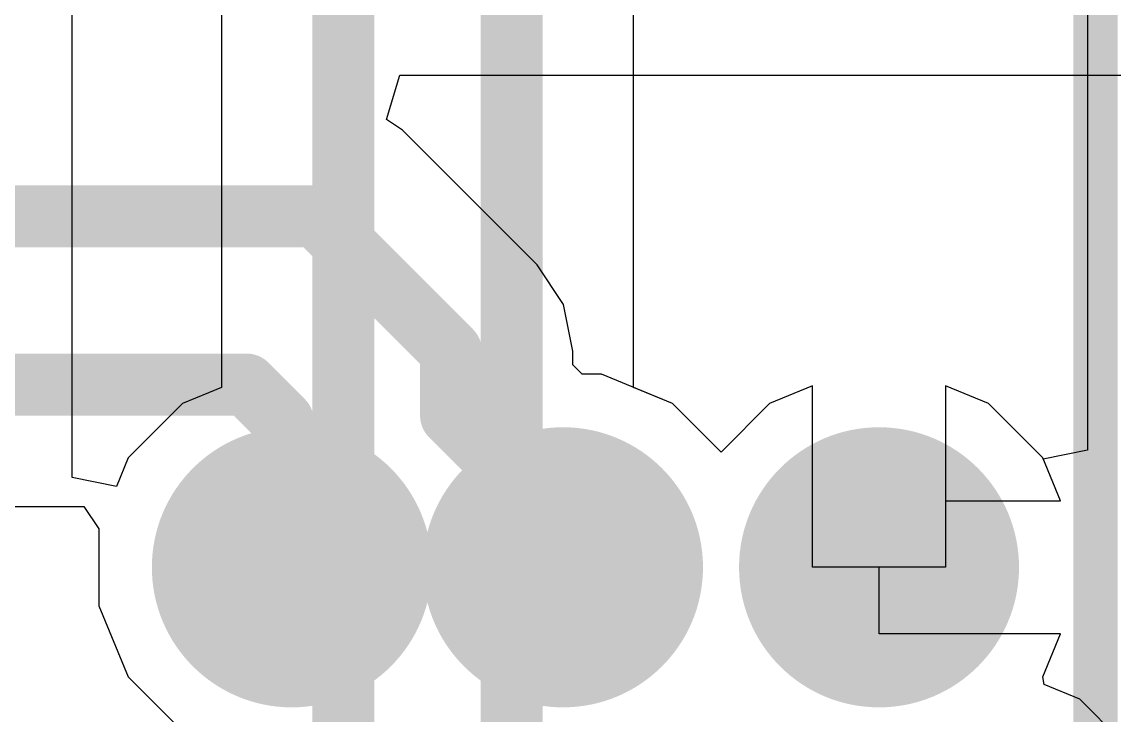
# Model space of a CAD drawing. Header units: inches. Extents: x -18 to 237, y -41 to 211.
# Drawn here: x 41.45 to 44.583, y 58.507 to 60.495 of the extents above; entities that cross this region are included whole.
import ezdxf

# ---------------------------------------------------------------- set-up
doc = ezdxf.new("R2010")
doc.units = ezdxf.units.IN
for name, color, linetype in [('Bottom Layer', 5, 'Continuous'), ('Bottom Solder', 6, 'Continuous'), ('Drill Drawing', 1, 'Continuous'), ('Top Layer', 1, 'Continuous'), ('Top Overlay', 2, 'Continuous'), ('Top Solder', 216, 'Continuous'), ('Via Holes', 16, 'Continuous')]:
    doc.layers.add(name, color=color, linetype=linetype)

# ---------------------------------------------------------------- blocks, each defined once
blk = doc.blocks.new('91304_99_052R2_105')
at = {"layer": 'Top Overlay'}
blk.add_lwpolyline([(-15.0114, -1.6256, 0.127, 0.127, 0), (-15.0114, 4.5974, 0.127, 0.127, 0)], format="xyseb", dxfattribs=at)

msp = doc.modelspace()

# ---------------------------------------------------------------- hatches: boundary and pattern name
at = {"layer": 'Bottom Layer'}
h = msp.add_hatch(color=5, dxfattribs=at)
edge = h.paths.add_edge_path()
edge.add_arc((42.2244, 58.931), 0.3, 0, 360)
h = msp.add_hatch(color=5, dxfattribs=at)
edge = h.paths.add_edge_path()
edge.add_arc((43.0022, 58.931), 0.3, 0, 360)
h = msp.add_hatch(color=5, dxfattribs=at)
edge = h.paths.add_edge_path()
edge.add_arc((43.9088, 58.931), 0.3, 0, 360)
at = {"layer": 'Bottom Solder'}
h = msp.add_hatch(color=6, dxfattribs=at)
edge = h.paths.add_edge_path()
edge.add_arc((42.2244, 58.931), 0.4016, 0, 360)
h = msp.add_hatch(color=6, dxfattribs=at)
edge = h.paths.add_edge_path()
edge.add_arc((43.0022, 58.931), 0.4016, 0, 360)
h = msp.add_hatch(color=6, dxfattribs=at)
edge = h.paths.add_edge_path()
edge.add_arc((43.9088, 58.931), 0.4016, 0, 360)
at = {"layer": 'Top Layer'}
h = msp.add_hatch(color=1, dxfattribs=at)
edge = h.paths.add_edge_path()
edge.add_arc((42.2244, 58.931), 0.3, 0, 360)
h = msp.add_hatch(color=1, dxfattribs=at)
edge = h.paths.add_edge_path()
edge.add_arc((43.0022, 58.931), 0.3, 0, 360)
h = msp.add_hatch(color=1, dxfattribs=at)
edge = h.paths.add_edge_path()
edge.add_arc((43.9088, 58.931), 0.3, 0, 360)
at = {"layer": 'Top Solder'}
h = msp.add_hatch(color=216, dxfattribs=at)
edge = h.paths.add_edge_path()
edge.add_arc((42.2244, 58.931), 0.4016, 0, 360)
h = msp.add_hatch(color=216, dxfattribs=at)
edge = h.paths.add_edge_path()
edge.add_arc((43.0022, 58.931), 0.4016, 0, 360)
h = msp.add_hatch(color=216, dxfattribs=at)
edge = h.paths.add_edge_path()
edge.add_arc((43.9088, 58.931), 0.4016, 0, 360)
at = {"layer": 'Via Holes'}
h = msp.add_hatch(color=7, dxfattribs=at)
edge = h.paths.add_edge_path()
edge.add_arc((42.2244, 58.931), 0.15, 0, 360)
h = msp.add_hatch(color=7, dxfattribs=at)
edge = h.paths.add_edge_path()
edge.add_arc((43.0022, 58.931), 0.15, 0, 360)
h = msp.add_hatch(color=7, dxfattribs=at)
edge = h.paths.add_edge_path()
edge.add_arc((43.9088, 58.931), 0.15, 0, 360)

# ---------------------------------------------------------------- linework, layer by layer
at = {"layer": 'Bottom Layer'}
for p, q in [((42.4959, 60.2153), (42.5344, 60.3423)), ((42.5344, 60.3423), (48.5384, 60.3423)), ((42.5415, 60.1849), (42.4959, 60.2153)), ((42.9283, 59.798), (42.5415, 60.1849)), ((43.0041, 59.6846), (42.9283, 59.798)), ((43.0307, 59.5508), (43.0041, 59.6846)), ((43.0307, 59.5112), (43.0307, 59.5508)), ((43.0569, 59.485), (43.0307, 59.5112)), ((43.1124, 59.485), (43.0569, 59.485)), ((43.316, 59.4007), (43.1124, 59.485)), ((43.7183, 59.4517), (43.5949, 59.4007)), ((43.7183, 58.931), (43.7183, 59.4517)), ((44.2226, 59.4007), (44.0993, 59.4517)), ((44.0993, 59.4517), (44.0993, 59.1215)), ((43.4555, 59.2612), (43.316, 59.4007)), ((43.5949, 59.4007), (43.4555, 59.2612)), ((44.3784, 59.2448), (44.2226, 59.4007)), ((44.4295, 59.1215), (44.3784, 59.2448)), ((38.3061, 59.1055), (41.6275, 59.1055)), ((41.6275, 59.1055), (41.6704, 59.0412)), ((44.0993, 59.1215), (44.4295, 59.1215)), ((41.6704, 59.0412), (41.6704, 58.8208)), ((43.9088, 58.931), (43.7183, 58.931)), ((43.9088, 58.7405), (43.9088, 58.931)), ((41.6704, 58.8208), (41.7548, 58.6172)), ((44.4295, 58.7405), (43.9088, 58.7405)), ((44.3784, 58.6172), (44.4295, 58.7405)), ((41.7548, 58.6172), (41.9106, 58.4613)), ((44.3828, 58.5949), (44.3784, 58.6172)), ((44.4844, 58.5529), (44.3828, 58.5949)), ((44.6403, 58.397), (44.4844, 58.5529))]:
    msp.add_line(p, q, dxfattribs=at)
for points in [[(37.9614, 59.9377, 0.1778, 0.1778, 0), (42.2942, 59.9377, 0.1778, 0.1778, 0)], [(42.2942, 59.9377, 0.1778, 0.1778, 0), (42.6811, 59.5508, 0.1778, 0.1778, 0)], [(42.6811, 59.3664, 0.1778, 0.1778, 0), (42.6811, 59.5508, 0.1778, 0.1778, 0)], [(38.1613, 59.4551, 0.1778, 0.1778, 0), (42.0943, 59.4551, 0.1778, 0.1778, 0)], [(42.0943, 59.4551, 0.1778, 0.1778, 0), (42.1985, 59.3509, 0.1778, 0.1778, 0)], [(42.6811, 59.3664, 0.1778, 0.1778, 0), (43.0022, 59.0452, 0.1778, 0.1778, 0)], [(42.1985, 58.9569, 0.1778, 0.1778, 0), (42.1985, 59.3509, 0.1778, 0.1778, 0)], [(43.0022, 58.931, 0.1778, 0.1778, 0), (43.0022, 59.0452, 0.1778, 0.1778, 0)], [(42.1985, 58.9569, 0.1778, 0.1778, 0), (42.2244, 58.931, 0.1778, 0.1778, 0)], [(42.2244, 58.8168, 0.1778, 0.1778, 0), (42.2244, 58.931, 0.1778, 0.1778, 0)], [(43.0022, 58.8168, 0.1778, 0.1778, 0), (43.0022, 58.931, 0.1778, 0.1778, 0)], [(42.2244, 58.8168, 0.1778, 0.1778, 0), (42.372, 58.6692, 0.1778, 0.1778, 0)], [(42.8546, 58.6692, 0.1778, 0.1778, 0), (43.0022, 58.8168, 0.1778, 0.1778, 0)], [(42.372, 58.1644, 0.1778, 0.1778, 0), (42.372, 58.6692, 0.1778, 0.1778, 0)], [(42.8546, 58.3643, 0.1778, 0.1778, 0), (42.8546, 58.6692, 0.1778, 0.1778, 0)]]:
    msp.add_lwpolyline(points, format="xyseb", dxfattribs=at)
for points in [[(42.2498, 59.9377, 0.0889, 0.0889, 1), (42.3387, 59.9377, 0.0889, 0.0889, 1)], [(42.2498, 59.9377, 0.0889, 0.0889, 1), (42.3387, 59.9377, 0.0889, 0.0889, 1)], [(42.6366, 59.5508, 0.0889, 0.0889, 1), (42.7255, 59.5508, 0.0889, 0.0889, 1)], [(42.6366, 59.5508, 0.0889, 0.0889, 1), (42.7255, 59.5508, 0.0889, 0.0889, 1)], [(42.0499, 59.4551, 0.0889, 0.0889, 1), (42.1388, 59.4551, 0.0889, 0.0889, 1)], [(42.0499, 59.4551, 0.0889, 0.0889, 1), (42.1388, 59.4551, 0.0889, 0.0889, 1)], [(42.6366, 59.3664, 0.0889, 0.0889, 1), (42.7255, 59.3664, 0.0889, 0.0889, 1)], [(42.6366, 59.3664, 0.0889, 0.0889, 1), (42.7255, 59.3664, 0.0889, 0.0889, 1)], [(42.154, 59.3509, 0.0889, 0.0889, 1), (42.2429, 59.3509, 0.0889, 0.0889, 1)], [(42.154, 59.3509, 0.0889, 0.0889, 1), (42.2429, 59.3509, 0.0889, 0.0889, 1)], [(42.9578, 59.0452, 0.0889, 0.0889, 1), (43.0467, 59.0452, 0.0889, 0.0889, 1)], [(42.9578, 59.0452, 0.0889, 0.0889, 1), (43.0467, 59.0452, 0.0889, 0.0889, 1)], [(42.154, 58.9569, 0.0889, 0.0889, 1), (42.2429, 58.9569, 0.0889, 0.0889, 1)], [(42.154, 58.9569, 0.0889, 0.0889, 1), (42.2429, 58.9569, 0.0889, 0.0889, 1)], [(42.18, 58.931, 0.0889, 0.0889, 1), (42.2689, 58.931, 0.0889, 0.0889, 1)], [(42.18, 58.931, 0.0889, 0.0889, 1), (42.2689, 58.931, 0.0889, 0.0889, 1)], [(42.9578, 58.931, 0.0889, 0.0889, 1), (43.0467, 58.931, 0.0889, 0.0889, 1)], [(42.9578, 58.931, 0.0889, 0.0889, 1), (43.0467, 58.931, 0.0889, 0.0889, 1)], [(42.18, 58.8168, 0.0889, 0.0889, 1), (42.2689, 58.8168, 0.0889, 0.0889, 1)], [(42.18, 58.8168, 0.0889, 0.0889, 1), (42.2689, 58.8168, 0.0889, 0.0889, 1)], [(42.9578, 58.8168, 0.0889, 0.0889, 1), (43.0467, 58.8168, 0.0889, 0.0889, 1)], [(42.9578, 58.8168, 0.0889, 0.0889, 1), (43.0467, 58.8168, 0.0889, 0.0889, 1)], [(42.3276, 58.6692, 0.0889, 0.0889, 1), (42.4165, 58.6692, 0.0889, 0.0889, 1)], [(42.3276, 58.6692, 0.0889, 0.0889, 1), (42.4165, 58.6692, 0.0889, 0.0889, 1)], [(42.8102, 58.6692, 0.0889, 0.0889, 1), (42.8991, 58.6692, 0.0889, 0.0889, 1)], [(42.8102, 58.6692, 0.0889, 0.0889, 1), (42.8991, 58.6692, 0.0889, 0.0889, 1)]]:
    msp.add_lwpolyline(points, format="xyseb", close=True, dxfattribs=at)
at = {"layer": 'Drill Drawing'}
for points in [[(42.0974, 59.058, 0.0508, 0.0508, 0), (42.2244, 59.185, 0.0508, 0.0508, 0)], [(42.2244, 59.185, 0.0508, 0.0508, 0), (42.3514, 59.058, 0.0508, 0.0508, 0)], [(42.8752, 59.058, 0.0508, 0.0508, 0), (43.0022, 59.185, 0.0508, 0.0508, 0)], [(43.0022, 59.185, 0.0508, 0.0508, 0), (43.1292, 59.058, 0.0508, 0.0508, 0)], [(43.7818, 59.058, 0.0508, 0.0508, 0), (43.9088, 59.185, 0.0508, 0.0508, 0)], [(43.9088, 59.185, 0.0508, 0.0508, 0), (44.0358, 59.058, 0.0508, 0.0508, 0)], [(42.1482, 59.0072, 0.0508, 0.0508, 0), (42.2244, 59.0834, 0.0508, 0.0508, 0)], [(42.2244, 59.0834, 0.0508, 0.0508, 0), (42.3006, 59.0072, 0.0508, 0.0508, 0)], [(42.926, 59.0072, 0.0508, 0.0508, 0), (43.0022, 59.0834, 0.0508, 0.0508, 0)], [(43.0022, 59.0834, 0.0508, 0.0508, 0), (43.0784, 59.0072, 0.0508, 0.0508, 0)], [(43.8326, 59.0072, 0.0508, 0.0508, 0), (43.9088, 59.0834, 0.0508, 0.0508, 0)], [(43.9088, 59.0834, 0.0508, 0.0508, 0), (43.985, 59.0072, 0.0508, 0.0508, 0)], [(41.9704, 59.058, 0.0508, 0.0508, 0), (42.0974, 58.931, 0.0508, 0.0508, 0)], [(41.9704, 59.058, 0.0508, 0.0508, 0), (42.0974, 59.058, 0.0508, 0.0508, 0)], [(42.3514, 59.058, 0.0508, 0.0508, 0), (42.4784, 59.058, 0.0508, 0.0508, 0)], [(42.3514, 58.931, 0.0508, 0.0508, 0), (42.4784, 59.058, 0.0508, 0.0508, 0)], [(42.7482, 59.058, 0.0508, 0.0508, 0), (42.8752, 58.931, 0.0508, 0.0508, 0)], [(42.7482, 59.058, 0.0508, 0.0508, 0), (42.8752, 59.058, 0.0508, 0.0508, 0)], [(43.1292, 59.058, 0.0508, 0.0508, 0), (43.2562, 59.058, 0.0508, 0.0508, 0)], [(43.1292, 58.931, 0.0508, 0.0508, 0), (43.2562, 59.058, 0.0508, 0.0508, 0)], [(43.6548, 59.058, 0.0508, 0.0508, 0), (43.7818, 58.931, 0.0508, 0.0508, 0)], [(43.6548, 59.058, 0.0508, 0.0508, 0), (43.7818, 59.058, 0.0508, 0.0508, 0)], [(44.0358, 59.058, 0.0508, 0.0508, 0), (44.1628, 59.058, 0.0508, 0.0508, 0)], [(44.0358, 58.931, 0.0508, 0.0508, 0), (44.1628, 59.058, 0.0508, 0.0508, 0)], [(42.072, 59.0072, 0.0508, 0.0508, 0), (42.1482, 58.931, 0.0508, 0.0508, 0)], [(42.072, 59.0072, 0.0508, 0.0508, 0), (42.1482, 59.0072, 0.0508, 0.0508, 0)], [(42.3006, 59.0072, 0.0508, 0.0508, 0), (42.3768, 59.0072, 0.0508, 0.0508, 0)], [(42.3006, 58.931, 0.0508, 0.0508, 0), (42.3768, 59.0072, 0.0508, 0.0508, 0)], [(42.8498, 59.0072, 0.0508, 0.0508, 0), (42.926, 58.931, 0.0508, 0.0508, 0)], [(42.8498, 59.0072, 0.0508, 0.0508, 0), (42.926, 59.0072, 0.0508, 0.0508, 0)], [(43.0784, 59.0072, 0.0508, 0.0508, 0), (43.1546, 59.0072, 0.0508, 0.0508, 0)], [(43.0784, 58.931, 0.0508, 0.0508, 0), (43.1546, 59.0072, 0.0508, 0.0508, 0)], [(43.7564, 59.0072, 0.0508, 0.0508, 0), (43.8326, 58.931, 0.0508, 0.0508, 0)], [(43.7564, 59.0072, 0.0508, 0.0508, 0), (43.8326, 59.0072, 0.0508, 0.0508, 0)], [(43.985, 59.0072, 0.0508, 0.0508, 0), (44.0612, 59.0072, 0.0508, 0.0508, 0)], [(43.985, 58.931, 0.0508, 0.0508, 0), (44.0612, 59.0072, 0.0508, 0.0508, 0)], [(41.9704, 58.804, 0.0508, 0.0508, 0), (42.0974, 58.931, 0.0508, 0.0508, 0)], [(42.072, 58.8548, 0.0508, 0.0508, 0), (42.1482, 58.931, 0.0508, 0.0508, 0)], [(42.3006, 58.931, 0.0508, 0.0508, 0), (42.3768, 58.8548, 0.0508, 0.0508, 0)], [(42.3514, 58.931, 0.0508, 0.0508, 0), (42.4784, 58.804, 0.0508, 0.0508, 0)], [(42.7482, 58.804, 0.0508, 0.0508, 0), (42.8752, 58.931, 0.0508, 0.0508, 0)], [(42.8498, 58.8548, 0.0508, 0.0508, 0), (42.926, 58.931, 0.0508, 0.0508, 0)], [(43.0784, 58.931, 0.0508, 0.0508, 0), (43.1546, 58.8548, 0.0508, 0.0508, 0)], [(43.1292, 58.931, 0.0508, 0.0508, 0), (43.2562, 58.804, 0.0508, 0.0508, 0)], [(43.6548, 58.804, 0.0508, 0.0508, 0), (43.7818, 58.931, 0.0508, 0.0508, 0)], [(43.7564, 58.8548, 0.0508, 0.0508, 0), (43.8326, 58.931, 0.0508, 0.0508, 0)], [(43.985, 58.931, 0.0508, 0.0508, 0), (44.0612, 58.8548, 0.0508, 0.0508, 0)], [(44.0358, 58.931, 0.0508, 0.0508, 0), (44.1628, 58.804, 0.0508, 0.0508, 0)], [(42.072, 58.8548, 0.0508, 0.0508, 0), (42.1482, 58.8548, 0.0508, 0.0508, 0)], [(42.1482, 58.8548, 0.0508, 0.0508, 0), (42.2244, 58.7786, 0.0508, 0.0508, 0)], [(42.2244, 58.7786, 0.0508, 0.0508, 0), (42.3006, 58.8548, 0.0508, 0.0508, 0)], [(42.3006, 58.8548, 0.0508, 0.0508, 0), (42.3768, 58.8548, 0.0508, 0.0508, 0)], [(42.8498, 58.8548, 0.0508, 0.0508, 0), (42.926, 58.8548, 0.0508, 0.0508, 0)], [(42.926, 58.8548, 0.0508, 0.0508, 0), (43.0022, 58.7786, 0.0508, 0.0508, 0)], [(43.0022, 58.7786, 0.0508, 0.0508, 0), (43.0784, 58.8548, 0.0508, 0.0508, 0)], [(43.0784, 58.8548, 0.0508, 0.0508, 0), (43.1546, 58.8548, 0.0508, 0.0508, 0)], [(43.7564, 58.8548, 0.0508, 0.0508, 0), (43.8326, 58.8548, 0.0508, 0.0508, 0)], [(43.8326, 58.8548, 0.0508, 0.0508, 0), (43.9088, 58.7786, 0.0508, 0.0508, 0)], [(43.9088, 58.7786, 0.0508, 0.0508, 0), (43.985, 58.8548, 0.0508, 0.0508, 0)], [(43.985, 58.8548, 0.0508, 0.0508, 0), (44.0612, 58.8548, 0.0508, 0.0508, 0)], [(41.9704, 58.804, 0.0508, 0.0508, 0), (42.0974, 58.804, 0.0508, 0.0508, 0)], [(42.0974, 58.804, 0.0508, 0.0508, 0), (42.2244, 58.677, 0.0508, 0.0508, 0)], [(42.2244, 58.677, 0.0508, 0.0508, 0), (42.3514, 58.804, 0.0508, 0.0508, 0)], [(42.3514, 58.804, 0.0508, 0.0508, 0), (42.4784, 58.804, 0.0508, 0.0508, 0)], [(42.7482, 58.804, 0.0508, 0.0508, 0), (42.8752, 58.804, 0.0508, 0.0508, 0)], [(42.8752, 58.804, 0.0508, 0.0508, 0), (43.0022, 58.677, 0.0508, 0.0508, 0)], [(43.0022, 58.677, 0.0508, 0.0508, 0), (43.1292, 58.804, 0.0508, 0.0508, 0)], [(43.1292, 58.804, 0.0508, 0.0508, 0), (43.2562, 58.804, 0.0508, 0.0508, 0)], [(43.6548, 58.804, 0.0508, 0.0508, 0), (43.7818, 58.804, 0.0508, 0.0508, 0)], [(43.7818, 58.804, 0.0508, 0.0508, 0), (43.9088, 58.677, 0.0508, 0.0508, 0)], [(43.9088, 58.677, 0.0508, 0.0508, 0), (44.0358, 58.804, 0.0508, 0.0508, 0)], [(44.0358, 58.804, 0.0508, 0.0508, 0), (44.1628, 58.804, 0.0508, 0.0508, 0)]]:
    msp.add_lwpolyline(points, format="xyseb", dxfattribs=at)
for points in [[(42.2117, 59.185, 0.0254, 0.0254, 1), (42.2371, 59.185, 0.0254, 0.0254, 1)], [(42.2117, 59.185, 0.0254, 0.0254, 1), (42.2371, 59.185, 0.0254, 0.0254, 1)], [(42.9895, 59.185, 0.0254, 0.0254, 1), (43.0149, 59.185, 0.0254, 0.0254, 1)], [(42.9895, 59.185, 0.0254, 0.0254, 1), (43.0149, 59.185, 0.0254, 0.0254, 1)], [(43.8961, 59.185, 0.0254, 0.0254, 1), (43.9215, 59.185, 0.0254, 0.0254, 1)], [(43.8961, 59.185, 0.0254, 0.0254, 1), (43.9215, 59.185, 0.0254, 0.0254, 1)], [(42.2117, 59.0834, 0.0254, 0.0254, 1), (42.2371, 59.0834, 0.0254, 0.0254, 1)], [(42.2117, 59.0834, 0.0254, 0.0254, 1), (42.2371, 59.0834, 0.0254, 0.0254, 1)], [(42.9895, 59.0834, 0.0254, 0.0254, 1), (43.0149, 59.0834, 0.0254, 0.0254, 1)], [(42.9895, 59.0834, 0.0254, 0.0254, 1), (43.0149, 59.0834, 0.0254, 0.0254, 1)], [(43.8961, 59.0834, 0.0254, 0.0254, 1), (43.9215, 59.0834, 0.0254, 0.0254, 1)], [(43.8961, 59.0834, 0.0254, 0.0254, 1), (43.9215, 59.0834, 0.0254, 0.0254, 1)], [(41.9577, 59.058, 0.0254, 0.0254, 1), (41.9831, 59.058, 0.0254, 0.0254, 1)], [(41.9577, 59.058, 0.0254, 0.0254, 1), (41.9831, 59.058, 0.0254, 0.0254, 1)], [(42.0847, 59.058, 0.0254, 0.0254, 1), (42.1101, 59.058, 0.0254, 0.0254, 1)], [(42.0847, 59.058, 0.0254, 0.0254, 1), (42.1101, 59.058, 0.0254, 0.0254, 1)], [(42.3387, 59.058, 0.0254, 0.0254, 1), (42.3641, 59.058, 0.0254, 0.0254, 1)], [(42.3387, 59.058, 0.0254, 0.0254, 1), (42.3641, 59.058, 0.0254, 0.0254, 1)], [(42.4657, 59.058, 0.0254, 0.0254, 1), (42.4911, 59.058, 0.0254, 0.0254, 1)], [(42.4657, 59.058, 0.0254, 0.0254, 1), (42.4911, 59.058, 0.0254, 0.0254, 1)], [(42.7355, 59.058, 0.0254, 0.0254, 1), (42.7609, 59.058, 0.0254, 0.0254, 1)], [(42.7355, 59.058, 0.0254, 0.0254, 1), (42.7609, 59.058, 0.0254, 0.0254, 1)], [(42.8625, 59.058, 0.0254, 0.0254, 1), (42.8879, 59.058, 0.0254, 0.0254, 1)], [(42.8625, 59.058, 0.0254, 0.0254, 1), (42.8879, 59.058, 0.0254, 0.0254, 1)], [(43.1165, 59.058, 0.0254, 0.0254, 1), (43.1419, 59.058, 0.0254, 0.0254, 1)], [(43.1165, 59.058, 0.0254, 0.0254, 1), (43.1419, 59.058, 0.0254, 0.0254, 1)], [(43.2435, 59.058, 0.0254, 0.0254, 1), (43.2689, 59.058, 0.0254, 0.0254, 1)], [(43.2435, 59.058, 0.0254, 0.0254, 1), (43.2689, 59.058, 0.0254, 0.0254, 1)], [(43.6421, 59.058, 0.0254, 0.0254, 1), (43.6675, 59.058, 0.0254, 0.0254, 1)], [(43.6421, 59.058, 0.0254, 0.0254, 1), (43.6675, 59.058, 0.0254, 0.0254, 1)], [(43.7691, 59.058, 0.0254, 0.0254, 1), (43.7945, 59.058, 0.0254, 0.0254, 1)], [(43.7691, 59.058, 0.0254, 0.0254, 1), (43.7945, 59.058, 0.0254, 0.0254, 1)], [(44.0231, 59.058, 0.0254, 0.0254, 1), (44.0485, 59.058, 0.0254, 0.0254, 1)], [(44.0231, 59.058, 0.0254, 0.0254, 1), (44.0485, 59.058, 0.0254, 0.0254, 1)], [(44.1501, 59.058, 0.0254, 0.0254, 1), (44.1755, 59.058, 0.0254, 0.0254, 1)], [(44.1501, 59.058, 0.0254, 0.0254, 1), (44.1755, 59.058, 0.0254, 0.0254, 1)], [(42.0593, 59.0072, 0.0254, 0.0254, 1), (42.0847, 59.0072, 0.0254, 0.0254, 1)], [(42.0593, 59.0072, 0.0254, 0.0254, 1), (42.0847, 59.0072, 0.0254, 0.0254, 1)], [(42.1355, 59.0072, 0.0254, 0.0254, 1), (42.1609, 59.0072, 0.0254, 0.0254, 1)], [(42.1355, 59.0072, 0.0254, 0.0254, 1), (42.1609, 59.0072, 0.0254, 0.0254, 1)], [(42.2879, 59.0072, 0.0254, 0.0254, 1), (42.3133, 59.0072, 0.0254, 0.0254, 1)], [(42.2879, 59.0072, 0.0254, 0.0254, 1), (42.3133, 59.0072, 0.0254, 0.0254, 1)], [(42.3641, 59.0072, 0.0254, 0.0254, 1), (42.3895, 59.0072, 0.0254, 0.0254, 1)], [(42.3641, 59.0072, 0.0254, 0.0254, 1), (42.3895, 59.0072, 0.0254, 0.0254, 1)], [(42.8371, 59.0072, 0.0254, 0.0254, 1), (42.8625, 59.0072, 0.0254, 0.0254, 1)], [(42.8371, 59.0072, 0.0254, 0.0254, 1), (42.8625, 59.0072, 0.0254, 0.0254, 1)], [(42.9133, 59.0072, 0.0254, 0.0254, 1), (42.9387, 59.0072, 0.0254, 0.0254, 1)], [(42.9133, 59.0072, 0.0254, 0.0254, 1), (42.9387, 59.0072, 0.0254, 0.0254, 1)], [(43.0657, 59.0072, 0.0254, 0.0254, 1), (43.0911, 59.0072, 0.0254, 0.0254, 1)], [(43.0657, 59.0072, 0.0254, 0.0254, 1), (43.0911, 59.0072, 0.0254, 0.0254, 1)], [(43.1419, 59.0072, 0.0254, 0.0254, 1), (43.1673, 59.0072, 0.0254, 0.0254, 1)], [(43.1419, 59.0072, 0.0254, 0.0254, 1), (43.1673, 59.0072, 0.0254, 0.0254, 1)], [(43.7437, 59.0072, 0.0254, 0.0254, 1), (43.7691, 59.0072, 0.0254, 0.0254, 1)], [(43.7437, 59.0072, 0.0254, 0.0254, 1), (43.7691, 59.0072, 0.0254, 0.0254, 1)], [(43.8199, 59.0072, 0.0254, 0.0254, 1), (43.8453, 59.0072, 0.0254, 0.0254, 1)], [(43.8199, 59.0072, 0.0254, 0.0254, 1), (43.8453, 59.0072, 0.0254, 0.0254, 1)], [(43.9723, 59.0072, 0.0254, 0.0254, 1), (43.9977, 59.0072, 0.0254, 0.0254, 1)], [(43.9723, 59.0072, 0.0254, 0.0254, 1), (43.9977, 59.0072, 0.0254, 0.0254, 1)], [(44.0485, 59.0072, 0.0254, 0.0254, 1), (44.0739, 59.0072, 0.0254, 0.0254, 1)], [(44.0485, 59.0072, 0.0254, 0.0254, 1), (44.0739, 59.0072, 0.0254, 0.0254, 1)], [(42.0847, 58.931, 0.0254, 0.0254, 1), (42.1101, 58.931, 0.0254, 0.0254, 1)], [(42.0847, 58.931, 0.0254, 0.0254, 1), (42.1101, 58.931, 0.0254, 0.0254, 1)], [(42.1355, 58.931, 0.0254, 0.0254, 1), (42.1609, 58.931, 0.0254, 0.0254, 1)], [(42.1355, 58.931, 0.0254, 0.0254, 1), (42.1609, 58.931, 0.0254, 0.0254, 1)], [(42.2879, 58.931, 0.0254, 0.0254, 1), (42.3133, 58.931, 0.0254, 0.0254, 1)], [(42.2879, 58.931, 0.0254, 0.0254, 1), (42.3133, 58.931, 0.0254, 0.0254, 1)], [(42.3387, 58.931, 0.0254, 0.0254, 1), (42.3641, 58.931, 0.0254, 0.0254, 1)], [(42.3387, 58.931, 0.0254, 0.0254, 1), (42.3641, 58.931, 0.0254, 0.0254, 1)], [(42.8625, 58.931, 0.0254, 0.0254, 1), (42.8879, 58.931, 0.0254, 0.0254, 1)], [(42.8625, 58.931, 0.0254, 0.0254, 1), (42.8879, 58.931, 0.0254, 0.0254, 1)], [(42.9133, 58.931, 0.0254, 0.0254, 1), (42.9387, 58.931, 0.0254, 0.0254, 1)], [(42.9133, 58.931, 0.0254, 0.0254, 1), (42.9387, 58.931, 0.0254, 0.0254, 1)], [(43.0657, 58.931, 0.0254, 0.0254, 1), (43.0911, 58.931, 0.0254, 0.0254, 1)], [(43.0657, 58.931, 0.0254, 0.0254, 1), (43.0911, 58.931, 0.0254, 0.0254, 1)], [(43.1165, 58.931, 0.0254, 0.0254, 1), (43.1419, 58.931, 0.0254, 0.0254, 1)], [(43.1165, 58.931, 0.0254, 0.0254, 1), (43.1419, 58.931, 0.0254, 0.0254, 1)], [(43.7691, 58.931, 0.0254, 0.0254, 1), (43.7945, 58.931, 0.0254, 0.0254, 1)], [(43.7691, 58.931, 0.0254, 0.0254, 1), (43.7945, 58.931, 0.0254, 0.0254, 1)], [(43.8199, 58.931, 0.0254, 0.0254, 1), (43.8453, 58.931, 0.0254, 0.0254, 1)], [(43.8199, 58.931, 0.0254, 0.0254, 1), (43.8453, 58.931, 0.0254, 0.0254, 1)], [(43.9723, 58.931, 0.0254, 0.0254, 1), (43.9977, 58.931, 0.0254, 0.0254, 1)], [(43.9723, 58.931, 0.0254, 0.0254, 1), (43.9977, 58.931, 0.0254, 0.0254, 1)], [(44.0231, 58.931, 0.0254, 0.0254, 1), (44.0485, 58.931, 0.0254, 0.0254, 1)], [(44.0231, 58.931, 0.0254, 0.0254, 1), (44.0485, 58.931, 0.0254, 0.0254, 1)], [(42.0593, 58.8548, 0.0254, 0.0254, 1), (42.0847, 58.8548, 0.0254, 0.0254, 1)], [(42.0593, 58.8548, 0.0254, 0.0254, 1), (42.0847, 58.8548, 0.0254, 0.0254, 1)], [(42.1355, 58.8548, 0.0254, 0.0254, 1), (42.1609, 58.8548, 0.0254, 0.0254, 1)], [(42.1355, 58.8548, 0.0254, 0.0254, 1), (42.1609, 58.8548, 0.0254, 0.0254, 1)], [(42.2879, 58.8548, 0.0254, 0.0254, 1), (42.3133, 58.8548, 0.0254, 0.0254, 1)], [(42.2879, 58.8548, 0.0254, 0.0254, 1), (42.3133, 58.8548, 0.0254, 0.0254, 1)], [(42.3641, 58.8548, 0.0254, 0.0254, 1), (42.3895, 58.8548, 0.0254, 0.0254, 1)], [(42.3641, 58.8548, 0.0254, 0.0254, 1), (42.3895, 58.8548, 0.0254, 0.0254, 1)], [(42.8371, 58.8548, 0.0254, 0.0254, 1), (42.8625, 58.8548, 0.0254, 0.0254, 1)], [(42.8371, 58.8548, 0.0254, 0.0254, 1), (42.8625, 58.8548, 0.0254, 0.0254, 1)], [(42.9133, 58.8548, 0.0254, 0.0254, 1), (42.9387, 58.8548, 0.0254, 0.0254, 1)], [(42.9133, 58.8548, 0.0254, 0.0254, 1), (42.9387, 58.8548, 0.0254, 0.0254, 1)], [(43.0657, 58.8548, 0.0254, 0.0254, 1), (43.0911, 58.8548, 0.0254, 0.0254, 1)], [(43.0657, 58.8548, 0.0254, 0.0254, 1), (43.0911, 58.8548, 0.0254, 0.0254, 1)], [(43.1419, 58.8548, 0.0254, 0.0254, 1), (43.1673, 58.8548, 0.0254, 0.0254, 1)], [(43.1419, 58.8548, 0.0254, 0.0254, 1), (43.1673, 58.8548, 0.0254, 0.0254, 1)], [(43.7437, 58.8548, 0.0254, 0.0254, 1), (43.7691, 58.8548, 0.0254, 0.0254, 1)], [(43.7437, 58.8548, 0.0254, 0.0254, 1), (43.7691, 58.8548, 0.0254, 0.0254, 1)], [(43.8199, 58.8548, 0.0254, 0.0254, 1), (43.8453, 58.8548, 0.0254, 0.0254, 1)], [(43.8199, 58.8548, 0.0254, 0.0254, 1), (43.8453, 58.8548, 0.0254, 0.0254, 1)], [(43.9723, 58.8548, 0.0254, 0.0254, 1), (43.9977, 58.8548, 0.0254, 0.0254, 1)], [(43.9723, 58.8548, 0.0254, 0.0254, 1), (43.9977, 58.8548, 0.0254, 0.0254, 1)], [(44.0485, 58.8548, 0.0254, 0.0254, 1), (44.0739, 58.8548, 0.0254, 0.0254, 1)], [(44.0485, 58.8548, 0.0254, 0.0254, 1), (44.0739, 58.8548, 0.0254, 0.0254, 1)], [(41.9577, 58.804, 0.0254, 0.0254, 1), (41.9831, 58.804, 0.0254, 0.0254, 1)], [(41.9577, 58.804, 0.0254, 0.0254, 1), (41.9831, 58.804, 0.0254, 0.0254, 1)], [(42.0847, 58.804, 0.0254, 0.0254, 1), (42.1101, 58.804, 0.0254, 0.0254, 1)], [(42.0847, 58.804, 0.0254, 0.0254, 1), (42.1101, 58.804, 0.0254, 0.0254, 1)], [(42.3387, 58.804, 0.0254, 0.0254, 1), (42.3641, 58.804, 0.0254, 0.0254, 1)], [(42.3387, 58.804, 0.0254, 0.0254, 1), (42.3641, 58.804, 0.0254, 0.0254, 1)], [(42.4657, 58.804, 0.0254, 0.0254, 1), (42.4911, 58.804, 0.0254, 0.0254, 1)], [(42.4657, 58.804, 0.0254, 0.0254, 1), (42.4911, 58.804, 0.0254, 0.0254, 1)], [(42.7355, 58.804, 0.0254, 0.0254, 1), (42.7609, 58.804, 0.0254, 0.0254, 1)], [(42.7355, 58.804, 0.0254, 0.0254, 1), (42.7609, 58.804, 0.0254, 0.0254, 1)], [(42.8625, 58.804, 0.0254, 0.0254, 1), (42.8879, 58.804, 0.0254, 0.0254, 1)], [(42.8625, 58.804, 0.0254, 0.0254, 1), (42.8879, 58.804, 0.0254, 0.0254, 1)], [(43.1165, 58.804, 0.0254, 0.0254, 1), (43.1419, 58.804, 0.0254, 0.0254, 1)], [(43.1165, 58.804, 0.0254, 0.0254, 1), (43.1419, 58.804, 0.0254, 0.0254, 1)], [(43.2435, 58.804, 0.0254, 0.0254, 1), (43.2689, 58.804, 0.0254, 0.0254, 1)], [(43.2435, 58.804, 0.0254, 0.0254, 1), (43.2689, 58.804, 0.0254, 0.0254, 1)], [(43.6421, 58.804, 0.0254, 0.0254, 1), (43.6675, 58.804, 0.0254, 0.0254, 1)], [(43.6421, 58.804, 0.0254, 0.0254, 1), (43.6675, 58.804, 0.0254, 0.0254, 1)], [(43.7691, 58.804, 0.0254, 0.0254, 1), (43.7945, 58.804, 0.0254, 0.0254, 1)], [(43.7691, 58.804, 0.0254, 0.0254, 1), (43.7945, 58.804, 0.0254, 0.0254, 1)], [(44.0231, 58.804, 0.0254, 0.0254, 1), (44.0485, 58.804, 0.0254, 0.0254, 1)], [(44.0231, 58.804, 0.0254, 0.0254, 1), (44.0485, 58.804, 0.0254, 0.0254, 1)], [(44.1501, 58.804, 0.0254, 0.0254, 1), (44.1755, 58.804, 0.0254, 0.0254, 1)], [(44.1501, 58.804, 0.0254, 0.0254, 1), (44.1755, 58.804, 0.0254, 0.0254, 1)], [(42.2117, 58.7786, 0.0254, 0.0254, 1), (42.2371, 58.7786, 0.0254, 0.0254, 1)], [(42.2117, 58.7786, 0.0254, 0.0254, 1), (42.2371, 58.7786, 0.0254, 0.0254, 1)], [(42.9895, 58.7786, 0.0254, 0.0254, 1), (43.0149, 58.7786, 0.0254, 0.0254, 1)], [(42.9895, 58.7786, 0.0254, 0.0254, 1), (43.0149, 58.7786, 0.0254, 0.0254, 1)], [(43.8961, 58.7786, 0.0254, 0.0254, 1), (43.9215, 58.7786, 0.0254, 0.0254, 1)], [(43.8961, 58.7786, 0.0254, 0.0254, 1), (43.9215, 58.7786, 0.0254, 0.0254, 1)], [(42.2117, 58.677, 0.0254, 0.0254, 1), (42.2371, 58.677, 0.0254, 0.0254, 1)], [(42.2117, 58.677, 0.0254, 0.0254, 1), (42.2371, 58.677, 0.0254, 0.0254, 1)], [(42.9895, 58.677, 0.0254, 0.0254, 1), (43.0149, 58.677, 0.0254, 0.0254, 1)], [(42.9895, 58.677, 0.0254, 0.0254, 1), (43.0149, 58.677, 0.0254, 0.0254, 1)], [(43.8961, 58.677, 0.0254, 0.0254, 1), (43.9215, 58.677, 0.0254, 0.0254, 1)], [(43.8961, 58.677, 0.0254, 0.0254, 1), (43.9215, 58.677, 0.0254, 0.0254, 1)]]:
    msp.add_lwpolyline(points, format="xyseb", close=True, dxfattribs=at)
at = {"layer": 'Top Layer'}
for p, q in [((41.594, 59.1885), (41.594, 63.5781)), ((44.5068, 63.2667), (44.5068, 59.2668)), ((42.0224, 62.4885), (42.0224, 59.447)), ((43.2042, 59.447), (43.2042, 62.1438)), ((42.0224, 59.447), (41.9106, 59.4007)), ((43.316, 59.4007), (43.2042, 59.447)), ((43.7183, 59.4517), (43.5949, 59.4007)), ((43.7183, 58.931), (43.7183, 59.4517)), ((44.2226, 59.4007), (44.0993, 59.4517)), ((44.0993, 59.4517), (44.0993, 58.931)), ((41.9106, 59.4007), (41.7548, 59.2448)), ((43.4555, 59.2612), (43.316, 59.4007)), ((43.5949, 59.4007), (43.4555, 59.2612)), ((44.3784, 59.2448), (44.2226, 59.4007)), ((44.5068, 59.2668), (44.3798, 59.2415)), ((41.7548, 59.2448), (41.721, 59.1632)), ((44.3798, 59.2415), (44.3784, 59.2448)), ((41.721, 59.1632), (41.594, 59.1885)), ((44.0993, 58.931), (43.7183, 58.931))]:
    msp.add_line(p, q, dxfattribs=at)
for points in [[(42.372, 58.931, 0.1778, 0.1778, 0), (42.372, 62.4885, 0.1778, 0.1778, 0)], [(42.8546, 58.931, 0.1778, 0.1778, 0), (42.8546, 62.2886, 0.1778, 0.1778, 0)]]:
    msp.add_lwpolyline(points, format="xyseb", dxfattribs=at)
for points in [[(42.3276, 58.931, 0.0889, 0.0889, 1), (42.4165, 58.931, 0.0889, 0.0889, 1)], [(42.8102, 58.931, 0.0889, 0.0889, 1), (42.8991, 58.931, 0.0889, 0.0889, 1)]]:
    msp.add_lwpolyline(points, format="xyseb", close=True, dxfattribs=at)

# ---------------------------------------------------------------- block references
msp.add_blockref('91304_99_052R2_105', (59.5412, 58.0785))

doc.saveas('drawing.dxf')
